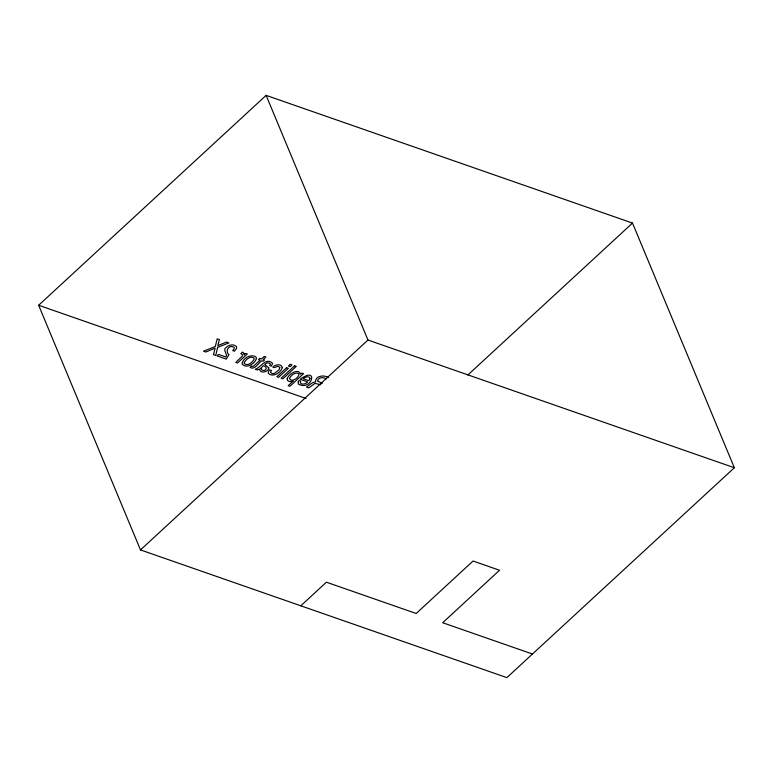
<?xml version="1.0" encoding="UTF-8"?>
<svg xmlns="http://www.w3.org/2000/svg" width="773" height="773" viewBox="0 0 773 773"><rect width="100%" height="100%" fill="white"/><g stroke="black" fill="none" stroke-linecap="round" stroke-linejoin="round"><path stroke-width="1.16" d="M38.65 305.258L266.125 95.369L632.507 223.078L734.35 467.742L506.875 677.631L140.493 549.922L38.65 305.258L306.04 398.462M140.493 549.922L367.967 340.033L734.35 467.742M467.878 374.982L632.507 223.078M300.813 605.81L326.399 582.195L416.183 613.491L473.047 561.024L499.542 570.261L442.678 622.729L532.462 654.026M328.283 377.572C324.293 374.605 314.959 375.784 315.587 381.843L312.514 382.712L306.485 387.07L308.794 387.882L314.998 383.379L320.863 384.751M326.206 378.838C323.491 376.876 318.186 377.185 317.5 380.992L322.36 383.34M266.125 95.369L367.967 340.033M289.479 378.509C291.257 383.089 298.929 377.688 299.054 374.093L298.707 373.562C295.102 371.765 290.89 375.291 289.479 378.509M244.22 353.522L243.988 354.971L245.679 353.416L247.302 353.976L237.495 363.03L235.784 362.431L242.239 356.256L242.345 354.43L240.799 353.696L242.538 352.092L244.22 353.522M287.189 378.644C286.628 381.852 291.189 382.104 293.209 381.05L288.194 385.669L289.904 386.268L303.576 373.649L301.914 373.069L300.62 374.267C298.745 367.716 288.484 374.045 287.189 378.644M268.82 367.987C268.328 372.161 259.941 374.064 259.457 369.03L257.283 369.996L255.361 369.31C260.646 367.6 266.067 356.836 272.608 363.397L271.304 366.151L269.709 365.59L270.424 364.006L269.246 363.097L267.091 362.827L264.733 364.363L268.82 367.987M228.818 354.73L226.325 359.136L217 355.88L218.556 354.449L225.977 357.029C228.035 353.879 222.102 350.082 226.17 347.348C228.866 344.864 233.659 343.685 236.49 346.555L236.596 348.401L234.451 351.213L232.721 350.604L234.229 348.71L234.248 347.492C229.436 343.898 224.624 350.7 228.818 354.73M260.955 368.209L260.907 368.818C263.815 373.407 269.845 367.475 263.235 365.658L260.955 368.209M298.233 381.814L298.243 383.978C311.963 392.008 319.143 365.233 300.156 379.301L307.596 381.901C306.369 384.51 298.6 385.427 300.678 381.137L298.996 380.548L298.233 381.814M217.638 347.338L215.735 355.445L213.454 354.652L215.126 348.198L205.84 351.995L203.502 351.174L215.3 346.526L217.184 338.845L219.426 339.627L217.812 345.608L226.508 342.091L228.876 342.922L217.638 347.338M282.3 367.639C280.773 372.654 273.062 377.649 268.502 373.552A5.102 2.918 -22.6 0 1 268.531 371.581L269.719 369.842L271.381 370.422L270.521 372.306L272.28 373.639A3.063 1.759 -22.6 0 0 274.608 373.253L278.976 369.9L279.961 367.368L277.768 366.305L274.415 367.619L272.753 367.04C275.072 364.605 281.565 363.281 282.3 367.639M256.365 358.633C254.887 363.938 246.027 369.156 241.959 363.928C242.732 358.421 250.075 354.015 255.283 356.517A6.136 3.517 -22.6 0 1 256.365 358.633M244.287 362.469L244.258 363.639C247.679 366.499 252.51 362.46 254.066 359.271A3.401 1.942 -22.6 0 0 253.602 357.735C249.911 355.899 246.007 359.435 244.287 362.469M310.099 378.451L308.862 380.674L303.219 378.702C304.775 377.098 309.268 375.436 310.099 378.451M251.351 366.199L250.046 367.407C254.945 370.499 258.414 362.614 261.863 360.759L263.235 361.242L264.579 359.996L263.207 359.522L265.941 356.991L264.221 356.392L261.477 358.914L259.854 358.353L258.511 359.6L260.134 360.16L253.215 366.431L251.351 366.199M286.59 367.726L276.831 376.741L278.56 377.34L288.329 368.334L286.59 367.726M290.281 364.325L288.416 366.044L290.146 366.653L292.02 364.933L290.281 364.325M294.581 365.822L281.121 378.239L282.831 378.828L296.281 366.412L294.581 365.822"/></g></svg>
